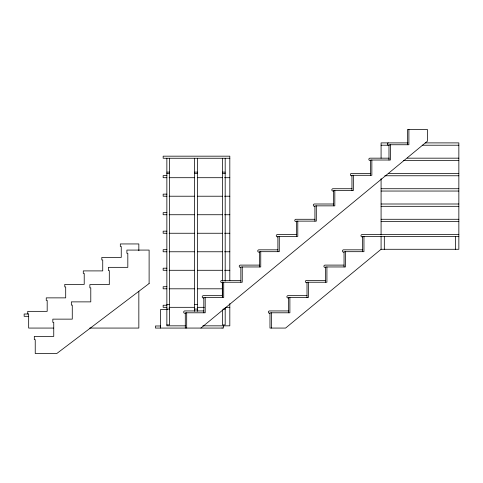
<?xml version="1.0" encoding="UTF-8"?>
<svg xmlns="http://www.w3.org/2000/svg" width="483" height="483" viewBox="0 0 483 483"><rect width="100%" height="100%" fill="white"/><g stroke="black" fill="none" stroke-linecap="round" stroke-linejoin="round"><path stroke-width="0.72" d="M200.904 328.066L427.407 141.199L427.407 129.474L407.501 129.474L407.501 144.749M425.197 142.896L458.85 142.896L458.85 249.282L381.081 249.282L285.58 328.066L269.973 328.066L269.973 312.791L289.885 312.791L289.885 297.516M408.002 142.896L381.081 142.896L381.081 158.17M381.081 145.214L389.304 145.214M422.208 145.214L458.85 145.214M389.304 158.17L369.773 158.17A1.183 1.183 0 0 0 369.773 160.489L370.467 160.489M407.254 158.17L458.85 158.17M229.817 158.255L163.157 158.255L163.157 156.172L229.817 156.172L229.817 280.653M403.51 160.489L458.85 160.489M166.858 172.117L169.636 172.117M194.637 172.117L197.414 172.117M222.409 172.117L225.187 172.117M166.858 173.427L169.636 173.427M194.637 173.427L197.414 173.427M222.409 173.427L225.187 173.427M370.467 173.451L351.256 173.451A1.183 1.183 0 0 0 351.256 175.764L351.95 175.764M388.555 173.451L458.85 173.451M166.901 175.619L163.157 175.619L163.157 177.702L166.901 177.702M384.818 175.764L458.85 175.764M169.11 177.702L194.613 177.702M197.589 177.702L222.325 177.702M224.571 177.702L229.817 177.702M351.95 188.726L332.739 188.726A1.183 1.183 0 0 0 332.739 191.039L333.433 191.039M381.081 188.726L458.85 188.726M381.081 191.039L458.85 191.039M166.901 194.136L163.157 194.136L163.157 196.219L166.901 196.219M169.11 196.219L194.613 196.219M197.589 196.219L222.325 196.219M224.571 196.219L229.817 196.219M333.433 204.001L314.222 204.001A1.183 1.183 0 0 0 314.222 206.319L314.916 206.319M381.081 204.001L458.85 204.001M381.081 206.319L458.85 206.319M166.901 212.653L163.157 212.653L163.157 214.736L166.901 214.736M169.11 214.736L194.613 214.736M197.589 214.736L222.325 214.736M224.571 214.736L229.817 214.736M314.916 219.282L295.705 219.282A1.183 1.183 0 0 0 295.705 221.594L296.399 221.594M381.081 219.282L458.85 219.282M381.081 221.594L458.85 221.594M166.901 231.17L163.157 231.17L163.157 233.253L166.901 233.253M169.11 233.253L194.613 233.253M197.589 233.253L222.325 233.253M224.571 233.253L229.817 233.253M296.399 234.557L277.188 234.557A1.183 1.183 0 0 0 277.188 236.869L277.882 236.869M458.85 234.557L361.87 234.557A1.183 1.183 0 0 0 361.87 236.869L362.564 236.869M458.85 236.41L362.564 236.41L362.564 251.685M166.901 249.687L163.157 249.687L163.157 251.77L166.901 251.77M277.882 249.832L258.671 249.832A1.183 1.183 0 0 0 258.671 252.15L259.365 252.15M362.564 249.832L343.353 249.832A1.183 1.183 0 0 0 343.353 252.15L344.047 252.15M169.11 251.77L194.613 251.77M197.589 251.77L222.325 251.77M224.571 251.77L229.817 251.77M259.365 265.107L240.154 265.107A1.183 1.183 0 0 0 240.154 267.425L240.848 267.425M344.047 265.107L324.83 265.107A1.183 1.183 0 0 0 324.83 267.425L325.53 267.425M166.901 268.204L163.157 268.204L163.157 270.287L166.901 270.287M169.11 270.287L194.613 270.287M197.589 270.287L222.325 270.287M224.571 270.287L229.817 270.287M240.848 280.388L221.637 280.388A1.183 1.183 0 0 0 221.637 282.7L222.331 282.7M325.53 280.388L306.313 280.388A1.183 1.183 0 0 0 306.313 282.7L307.007 282.7M166.901 286.721L163.157 286.721L163.157 288.804L166.901 288.804M169.11 288.804L194.613 288.804M197.589 288.804L222.325 288.804M222.331 295.662L203.12 295.662A1.183 1.183 0 0 0 203.12 297.975L203.814 297.975M307.007 295.662L287.796 295.662A1.183 1.183 0 0 0 287.796 297.975L288.49 297.975M166.858 304.447L169.636 304.447M194.637 304.447L197.414 304.447M166.901 305.238L163.157 305.238L163.157 307.321L166.901 307.321M169.11 307.321L194.613 307.321M197.589 307.321L204.351 307.321M226.068 307.321L229.817 307.321M166.858 309.078L169.636 309.072M194.637 309.078L197.414 309.072M223.104 309.078L225.187 309.072M167.245 309.549L160.495 309.549L160.495 328.066M203.814 310.937L184.603 310.937A1.183 1.183 0 0 0 184.603 313.256L185.297 313.256M288.49 310.937L269.279 310.937A1.183 1.183 0 0 0 269.279 313.256L269.973 313.256M27.887 314.004L24.15 314.004L24.15 316.317L28.636 316.317M166.858 324.914L169.636 324.914L169.636 158.255M185.599 325.838L166.858 325.838L166.858 158.255M202.836 325.838L229.817 325.838L229.817 303.614M160.688 325.983L155.448 325.983L155.448 328.066L223.454 328.066L223.454 325.844M53.565 328.066L28.666 328.066L28.666 313.872L27.736 313.872L27.736 311.348L47.183 311.348L47.183 300.396L46.253 300.396L46.253 297.866L65.7 297.866L65.7 286.914L64.77 286.914L64.77 284.384L84.217 284.384L84.217 273.432L83.287 273.432L83.287 270.903L102.734 270.903L102.734 259.951L101.804 259.951L101.804 257.427L121.251 257.427L121.251 246.469L120.321 246.469L120.321 243.945L138.838 243.945L138.838 250.701M89.717 328.066L138.838 328.066L138.838 291.261M455.608 236.41L455.608 249.282M408.89 129.474L408.89 144.749L388.984 144.749L388.984 160.024M390.373 144.749L390.373 160.024L370.467 160.024L370.467 175.299M384.317 236.41L384.317 249.282M381.081 178.644L381.081 234.955M381.081 236.41L381.081 249.282M371.856 160.024L371.856 175.299L351.95 175.299L351.95 190.58M363.953 236.41L363.953 251.685L344.047 251.685L344.047 266.96M353.339 175.299L353.339 190.58L333.433 190.58L333.433 205.855M345.436 251.685L345.436 266.96L325.53 266.96L325.53 282.235M334.822 190.58L334.822 205.855L314.916 205.855L314.916 221.129M326.919 266.96L326.919 282.235L307.007 282.235L307.007 297.516M316.305 205.855L316.305 221.129L296.399 221.129L296.399 236.41M308.402 282.235L308.402 297.516L288.49 297.516L288.49 312.791M297.788 221.129L297.788 236.41L277.882 236.41L277.882 251.685M279.271 236.41L279.271 251.685L259.365 251.685L259.365 266.96M271.368 312.791L271.368 328.066M260.754 251.685L260.754 266.96L240.848 266.96L240.848 282.235M242.237 266.96L242.237 282.235L222.331 282.235L222.331 297.516M225.187 158.255L225.187 281.106M225.187 307.756L225.187 324.914L222.409 324.914L222.409 309.832M223.72 282.235L223.72 297.516L203.814 297.516L203.814 312.791M222.409 158.255L222.409 281.106M222.409 282.277L222.409 296.17M222.108 327.764L222.108 328.066M205.203 297.516L205.203 312.791L185.297 312.791L185.297 328.066M197.414 158.255L197.414 311.342M194.637 158.255L194.637 311.342M186.686 312.791L186.686 328.066M388.29 145.214A1.183 1.183 0 0 1 388.29 142.896M149.114 283.527L56.771 353.526L35.235 353.526L35.235 339.64L34.311 339.64L34.311 336.403L53.752 336.403L53.752 322.372L52.828 322.372L52.828 319.136L72.269 319.136L72.269 305.111L71.345 305.111L71.345 301.875L90.786 301.875L90.786 287.844L89.862 287.844L89.862 284.608L109.303 284.608L109.303 270.577L108.379 270.577L108.379 267.341L127.82 267.341L127.82 253.315L126.896 253.315L126.896 250.079L149.114 250.079L149.114 283.527"/></g></svg>
